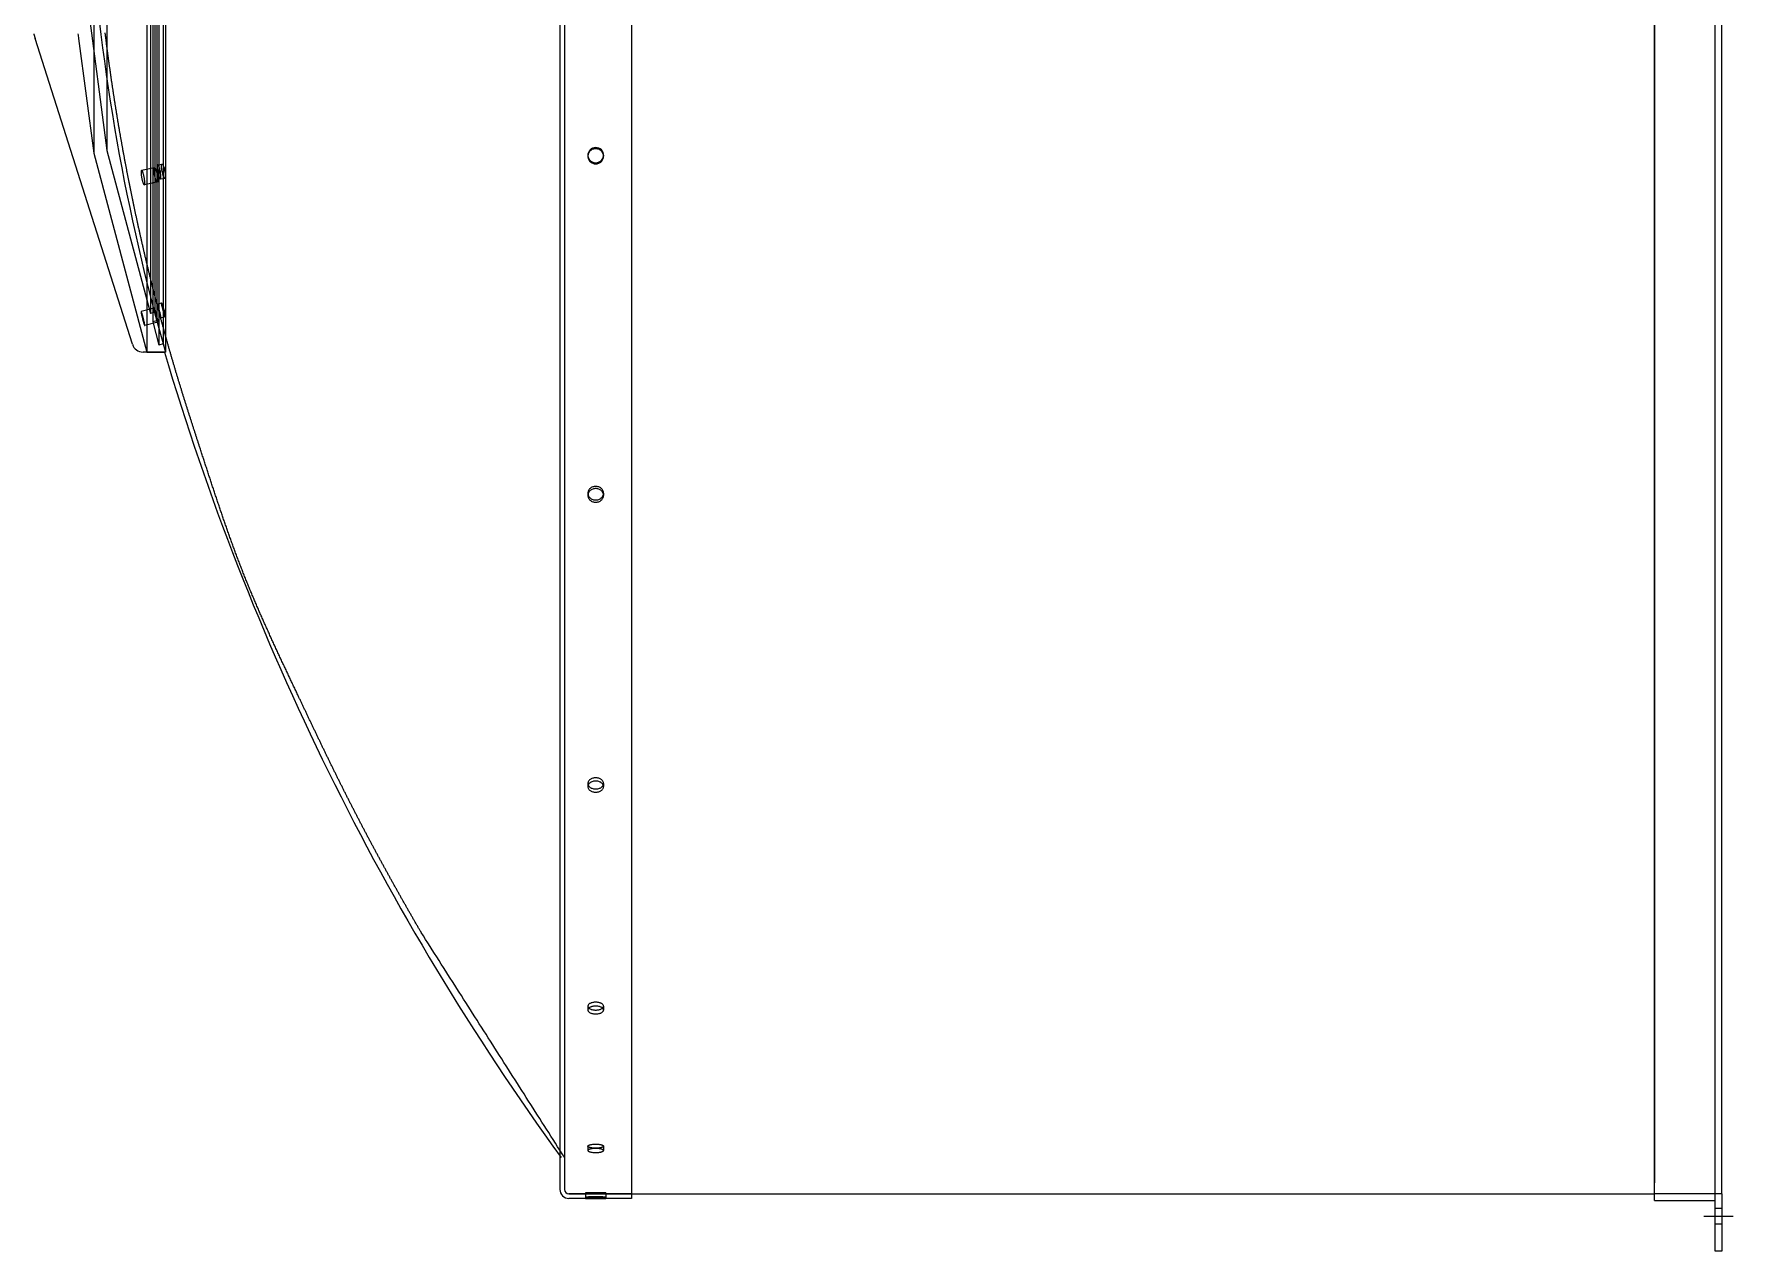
# Model space of a CAD drawing. Header units: millimetres. Extents: x -139278 to 641613, y -260926 to 217780.
# Drawn here: x 49705 to 50540, y 12923 to 13521 of the extents above; entities that cross this region are included whole.
import ezdxf

# ---------------------------------------------------------------- set-up
doc = ezdxf.new("R2010")
doc.units = ezdxf.units.MM

msp = doc.modelspace()

# ---------------------------------------------------------------- linework, layer by layer
for p, q in [((50531.15, 12922.948), (50531.15, 14363.398)), ((50501.45, 14333.698), (50501.45, 12956.498)), ((50501.45, 12947.698), (50501.45, 14333.698)), ((49998.75, 14330.398), (49998.75, 12948.798)), ((50534.45, 12950.998), (50534.45, 14330.398)), ((49766.567, 13911.118), (49766.567, 13368.078)), ((49768.647, 13910.56), (49768.647, 13368.635)), ((49763.509, 13899.706), (49763.509, 13379.489)), ((49762.427, 13895.669), (49762.427, 13383.527)), ((49764.508, 13895.111), (49764.508, 13384.084)), ((49765.59, 13899.149), (49765.59, 13380.047)), ((49740.972, 13815.598), (49740.972, 13463.598)), ((49734.485, 13636.298), (49734.485, 13462.338)), ((49760.667, 13636.298), (49760.667, 13364.618)), ((49769.729, 13636.298), (49769.729, 13364.618)), ((49963.55, 13635.781), (49963.55, 12953.198)), ((49965.75, 13635.781), (49965.75, 12953.198)), ((49731.559, 13535.098), (49740.972, 13463.598)), ((49705.159, 13520.921), (49705.159, 13520.798)), ((49705.159, 13520.798), (49705.817, 13518.723)), ((49753.492, 13368.435), (49705.817, 13518.723)), ((49727.064, 13518.723), (49734.485, 13462.338)), ((49727.064, 13518.723), (49734.485, 13462.338)), ((49734.485, 13462.338), (49760.666, 13364.618)), ((49734.485, 13462.338), (49760.666, 13364.618)), ((49740.972, 13463.598), (49762.427, 13383.527)), ((49765.942, 13456.612), (49768.069, 13457.011)), ((49977.3, 13461.375), (49977.3, 13460.806)), ((49985, 13461.375), (49985, 13460.806)), ((49764.399, 13455.089), (49758.024, 13453.881)), ((49767.279, 13449.7), (49769.406, 13450.099)), ((49765.73, 13448.064), (49759.355, 13446.856)), ((49764.167, 13386.216), (49757.791, 13384.566)), ((49764.508, 13384.084), (49762.427, 13383.527)), ((49764.508, 13384.084), (49765.59, 13380.047)), ((49765.711, 13388.317), (49767.837, 13388.862)), ((49767.511, 13381.511), (49769.637, 13382.056)), ((49765.958, 13379.294), (49759.583, 13377.644)), ((49765.59, 13380.047), (49763.509, 13379.489)), ((49763.509, 13379.489), (49766.567, 13368.078)), ((49768.647, 13368.635), (49766.567, 13368.078)), ((49768.647, 13368.635), (49769.729, 13364.598)), ((49769.729, 13364.598), (49758.734, 13364.598)), ((49760.667, 13364.618), (49769.729, 13364.618)), ((49769.729, 13364.618), (49769.729, 13364.598)), ((49977.3, 13295.298), (49977.3, 13294.198)), ((49985, 13295.298), (49985, 13294.198)), ((49977.3, 13152.684), (49977.3, 13151.128)), ((49985, 13152.684), (49985, 13151.128)), ((49977.3, 13043.253), (49977.3, 13041.347)), ((49985, 13043.253), (49985, 13041.347)), ((49977.3, 12974.461), (49977.3, 12972.336)), ((49985, 12974.461), (49985, 12972.336)), ((49976.2, 12950.998), (49967.95, 12950.998)), ((49967.95, 12950.998), (50501.45, 12950.998)), ((49976.2, 12948.798), (49967.95, 12948.798)), ((49976.2, 12951.552), (49976.2, 12949.354)), ((49976.2, 12949.354), (49976.2, 12948.798)), ((49986.1, 12951.552), (49986.1, 12949.354)), ((49998.75, 12950.998), (49986.1, 12950.998)), ((49986.1, 12949.354), (49986.1, 12948.798)), ((49998.75, 12948.798), (49986.1, 12948.798)), ((50534.45, 12950.998), (50501.45, 12950.998)), ((50501.45, 12947.698), (50531.15, 12947.698)), ((50534.45, 12950.998), (50534.45, 12922.948)), ((50525.65, 12939.998), (50539.95, 12939.998)), ((50534.45, 12943.848), (50531.15, 12943.848)), ((50534.45, 12936.148), (50531.15, 12936.148)), ((50534.45, 12922.948), (50531.15, 12922.948))]:
    msp.add_line(p, q)
for centre, radius, start, end in [((50752.967, 13645.906), 1022.625, 184.054805, 195.955405), ((49845.154, 13534.922), 119.195, 186.745921, 187.810846), ((49981.076, 13461.315), 3.776, 88.871151, 183.421416), ((49981.15, 13461.518), 3.873, 186.353852, 353.646148), ((49981.225, 13461.315), 3.776, 356.578584, 91.128849), ((49758.734, 13370.098), 5.5, 197.6, 270), ((51018.123, 13733.704), 1302.235, 196.46279, 215.97015), ((49967.95, 12953.198), 4.4, 180, 270), ((49967.95, 12953.198), 2.2, 180, 270)]:
    msp.add_arc(centre, radius, start, end)
for points in [[(49740.974, 13514.928), (49740.154, 13521.429)], [(49741.835, 13508.434), (49740.974, 13514.928)], [(49742.737, 13501.945), (49741.835, 13508.434)], [(49743.68, 13495.462), (49742.737, 13501.945)], [(49744.666, 13488.985), (49743.68, 13495.462)], [(49745.695, 13482.516), (49744.666, 13488.985)], [(49746.767, 13476.053), (49745.695, 13482.516)], [(49747.882, 13469.598), (49746.767, 13476.053)], [(49749.039, 13463.151), (49747.882, 13469.598)], [(49750.24, 13456.711), (49749.039, 13463.151)], [(49751.481, 13450.278), (49750.24, 13456.711)], [(49752.764, 13443.854), (49751.481, 13450.278)], [(49754.087, 13437.437), (49752.764, 13443.854)], [(49755.449, 13431.029), (49754.087, 13437.437)], [(49756.85, 13424.628), (49755.449, 13431.029)], [(49758.289, 13418.236), (49756.85, 13424.628)], [(49759.766, 13411.852), (49758.289, 13418.236)], [(49761.282, 13405.477), (49759.766, 13411.852)], [(49762.837, 13399.112), (49761.282, 13405.477)], [(49764.434, 13392.758), (49762.837, 13399.112)], [(49766.073, 13386.414), (49764.434, 13392.758)], [(49767.756, 13380.083), (49766.073, 13386.414)], [(49769.482, 13373.764), (49767.756, 13380.083)], [(49771.255, 13367.459), (49769.482, 13373.764)], [(49773.073, 13361.167), (49771.255, 13367.459)], [(49774.936, 13354.888), (49773.073, 13361.167)], [(49776.839, 13348.622), (49774.936, 13354.888)], [(49778.775, 13342.365), (49776.839, 13348.622)], [(49780.741, 13336.117), (49778.775, 13342.365)], [(49782.73, 13329.875), (49780.741, 13336.117)], [(49784.738, 13323.639), (49782.73, 13329.875)], [(49786.761, 13317.406), (49784.738, 13323.639)], [(49789.663, 13308.504), (49786.761, 13317.406)], [(49792.578, 13299.605), (49789.663, 13308.504)], [(49795.528, 13290.717), (49792.578, 13299.605)], [(49798.539, 13281.853), (49795.528, 13290.717)], [(49801.638, 13273.022), (49798.539, 13281.853)], [(49804.853, 13264.236), (49801.638, 13273.022)], [(49808.209, 13255.507), (49804.853, 13264.236)], [(49811.727, 13246.841), (49808.209, 13255.507)], [(49815.393, 13238.235), (49811.727, 13246.841)], [(49819.179, 13229.677), (49815.393, 13238.235)], [(49823.059, 13221.158), (49819.179, 13229.677)], [(49827.006, 13212.667), (49823.059, 13221.158)], [(49830.993, 13204.193), (49827.006, 13212.667)], [(49834.993, 13195.727), (49830.993, 13204.193)], [(49837.796, 13189.803), (49834.993, 13195.727)], [(49840.604, 13183.883), (49837.796, 13189.803)], [(49843.423, 13177.969), (49840.604, 13183.883)], [(49846.254, 13172.062), (49843.423, 13177.969)], [(49849.104, 13166.164), (49846.254, 13172.062)], [(49851.975, 13160.278), (49849.104, 13166.164)], [(49854.872, 13154.404), (49851.975, 13160.278)], [(49857.798, 13148.545), (49854.872, 13154.404)], [(49860.757, 13142.703), (49857.798, 13148.545)], [(49863.752, 13136.878), (49860.757, 13142.703)], [(49866.782, 13131.07), (49863.752, 13136.878)], [(49869.844, 13125.279), (49866.782, 13131.07)], [(49872.938, 13119.505), (49869.844, 13125.279)], [(49876.062, 13113.746), (49872.938, 13119.505)], [(49879.215, 13108.003), (49876.062, 13113.746)], [(49882.395, 13102.274), (49879.215, 13108.003)], [(49885.602, 13096.561), (49882.395, 13102.274)], [(49888.834, 13090.861), (49885.602, 13096.561)], [(49892.089, 13085.175), (49888.834, 13090.861)], [(49895.368, 13079.503), (49892.089, 13085.175)], [(49965.75, 12969.038), (49895.368, 13079.503)]]:
    msp.add_open_spline(points, degree=1)
for points, knots in [([(49767.907, 13454.578), (49767.958, 13454.179), (49768.026, 13453.761), (49768.198, 13452.892), (49768.304, 13452.448), (49768.534, 13451.629), (49768.656, 13451.263), (49768.894, 13450.677), (49769.007, 13450.456), (49769.213, 13450.169), (49769.304, 13450.097), (49769.471, 13450.097), (49769.542, 13450.189), (49769.619, 13450.468), (49769.64, 13450.598), (49769.662, 13450.866), (49769.666, 13450.992), (49769.667, 13451.145), (49769.667, 13451.161), (49769.667, 13451.21), (49769.667, 13451.243), (49769.663, 13451.429), (49769.656, 13451.593), (49769.629, 13451.981), (49769.607, 13452.21), (49769.526, 13452.877), (49769.453, 13453.33), (49769.272, 13454.235), (49769.166, 13454.678), (49768.936, 13455.496), (49768.813, 13455.862), (49768.574, 13456.446), (49768.461, 13456.665), (49768.256, 13456.948), (49768.165, 13457.016), (49767.998, 13457.01), (49767.928, 13456.914), (49767.853, 13456.629), (49767.834, 13456.5), (49767.813, 13456.234), (49767.808, 13456.108), (49767.808, 13455.962), (49767.808, 13455.954), (49767.808, 13455.931), (49767.808, 13455.914), (49767.808, 13455.865), (49767.809, 13455.831), (49767.813, 13455.639), (49767.822, 13455.47), (49767.852, 13455.066), (49767.876, 13454.827), (49767.907, 13454.578)], [0, 0, 0, 0, 1.158218, 1.158218, 2.4193284, 2.4193284, 3.686201, 3.686201, 4.8782773, 4.8782773, 6.0049417, 6.0049417, 7.2794613, 7.2794613, 8.0117335, 8.0117335, 8.5484637, 8.5484637, 8.6095988, 8.6095988, 8.7346907, 8.7346907, 9.2968634, 9.2968634, 9.9936232, 9.9936232, 11.2513062, 11.2513062, 12.5115318, 12.5115318, 13.7827315, 13.7827315, 14.978122, 14.978122, 16.1069591, 16.1069591, 17.3881952, 17.3881952, 18.1066556, 18.1066556, 18.6406896, 18.6406896, 18.6711209, 18.6711209, 18.7324551, 18.7324551, 18.8584768, 18.8584768, 19.431821, 19.431821, 20.1552096, 20.1552096, 20.1552096, 20.1552096]), ([(49981.15, 13464.527), (49981.392, 13464.527), (49981.642, 13464.505), (49982.139, 13464.411), (49982.386, 13464.339), (49982.861, 13464.149), (49983.088, 13464.03), (49983.509, 13463.757), (49983.702, 13463.602), (49984.043, 13463.271), (49984.204, 13463.085), (49984.487, 13462.678), (49984.609, 13462.458), (49984.805, 13462), (49984.88, 13461.761), (49984.977, 13461.28), (49985, 13461.039), (49985, 13460.572), (49984.977, 13460.331), (49984.88, 13459.851), (49984.805, 13459.612), (49984.609, 13459.154), (49984.487, 13458.934), (49984.204, 13458.529), (49984.043, 13458.342), (49983.702, 13458.012), (49983.509, 13457.858), (49983.088, 13457.585), (49982.861, 13457.467), (49982.386, 13457.277), (49982.139, 13457.206), (49981.642, 13457.112), (49981.392, 13457.09), (49980.908, 13457.09), (49980.659, 13457.112), (49980.161, 13457.206), (49979.914, 13457.277), (49979.44, 13457.467), (49979.212, 13457.585), (49978.792, 13457.858), (49978.599, 13458.012), (49978.257, 13458.342), (49978.097, 13458.529), (49977.814, 13458.934), (49977.691, 13459.154), (49977.495, 13459.612), (49977.421, 13459.851), (49977.323, 13460.331), (49977.3, 13460.572), (49977.3, 13461.039), (49977.323, 13461.28), (49977.421, 13461.761), (49977.495, 13462), (49977.691, 13462.458), (49977.814, 13462.678), (49978.097, 13463.085), (49978.257, 13463.271), (49978.599, 13463.602), (49978.792, 13463.757), (49979.212, 13464.03), (49979.44, 13464.149), (49979.914, 13464.339), (49980.161, 13464.411), (49980.659, 13464.505), (49980.908, 13464.527), (49981.15, 13464.527)], [0, 0, 0, 0, 0.6592032, 0.6592032, 1.3184064, 1.3184064, 1.9776096, 1.9776096, 2.6368127, 2.6368127, 3.2960159, 3.2960159, 3.9552191, 3.9552191, 4.6144223, 4.6144223, 5.2736255, 5.2736255, 5.9328287, 5.9328287, 6.5920318, 6.5920318, 7.251235, 7.251235, 7.9104382, 7.9104382, 8.5696414, 8.5696414, 9.2288446, 9.2288446, 9.8880478, 9.8880478, 10.5472509, 10.5472509, 11.2064541, 11.2064541, 11.8656573, 11.8656573, 12.5248605, 12.5248605, 13.1840637, 13.1840637, 13.8432669, 13.8432669, 14.50247, 14.50247, 15.1616732, 15.1616732, 15.8208764, 15.8208764, 16.4800796, 16.4800796, 17.1392828, 17.1392828, 17.798486, 17.798486, 18.4576891, 18.4576891, 19.1168923, 19.1168923, 19.7760955, 19.7760955, 20.4352987, 20.4352987, 21.0945019, 21.0945019, 21.0945019, 21.0945019]), ([(49758.681, 13447.873), (49758.623, 13448.027), (49758.564, 13448.201), (49758.445, 13448.58), (49758.386, 13448.785), (49758.273, 13449.213), (49758.219, 13449.436), (49758.118, 13449.885), (49758.072, 13450.111), (49757.991, 13450.549), (49757.952, 13450.775), (49757.885, 13451.226), (49757.855, 13451.451), (49757.808, 13451.883), (49757.79, 13452.09), (49757.767, 13452.475), (49757.762, 13452.652), (49757.762, 13452.967), (49757.767, 13453.115), (49757.79, 13453.378), (49757.808, 13453.493), (49757.855, 13453.68), (49757.885, 13453.752), (49757.952, 13453.85), (49757.991, 13453.877), (49758.072, 13453.887), (49758.118, 13453.872), (49758.219, 13453.795), (49758.273, 13453.734), (49758.386, 13453.568), (49758.445, 13453.463), (49758.564, 13453.218), (49758.623, 13453.078), (49758.739, 13452.775), (49758.8, 13452.602), (49758.921, 13452.223), (49758.98, 13452.017), (49759.095, 13451.585), (49759.15, 13451.359), (49759.252, 13450.904), (49759.299, 13450.674), (49759.381, 13450.229), (49759.42, 13449.999), (49759.488, 13449.539), (49759.518, 13449.31), (49759.565, 13448.87), (49759.583, 13448.658), (49759.607, 13448.266), (49759.612, 13448.086), (49759.612, 13447.766), (49759.607, 13447.615), (49759.583, 13447.349), (49759.565, 13447.233), (49759.518, 13447.047), (49759.488, 13446.975), (49759.42, 13446.88), (49759.381, 13446.856), (49759.299, 13446.851), (49759.252, 13446.87), (49759.15, 13446.956), (49759.095, 13447.023), (49758.98, 13447.2), (49758.921, 13447.311), (49758.8, 13447.569), (49758.739, 13447.716), (49758.681, 13447.873)], [0, 0, 0, 0, 0.6068562, 0.6068562, 1.2137124, 1.2137124, 1.8205685, 1.8205685, 2.4274247, 2.4274247, 3.0342809, 3.0342809, 3.6411371, 3.6411371, 4.2479932, 4.2479932, 4.8548494, 4.8548494, 5.4617056, 5.4617056, 6.0685617, 6.0685617, 6.6754179, 6.6754179, 7.2822741, 7.2822741, 7.8891302, 7.8891302, 8.4959864, 8.4959864, 9.1028426, 9.1028426, 9.7096988, 9.7096988, 10.3270814, 10.3270814, 10.9444641, 10.9444641, 11.5618468, 11.5618468, 12.1792294, 12.1792294, 12.7966121, 12.7966121, 13.4139947, 13.4139947, 14.0313774, 14.0313774, 14.6487601, 14.6487601, 15.2661427, 15.2661427, 15.8835254, 15.8835254, 16.500908, 16.500908, 17.1182907, 17.1182907, 17.7356733, 17.7356733, 18.353056, 18.353056, 18.9704387, 18.9704387, 19.5878213, 19.5878213, 19.5878213, 19.5878213]), ([(49765.056, 13449.081), (49765.115, 13448.924), (49765.175, 13448.777), (49765.296, 13448.519), (49765.355, 13448.408), (49765.47, 13448.231), (49765.525, 13448.164), (49765.627, 13448.078), (49765.674, 13448.059), (49765.756, 13448.064), (49765.795, 13448.088), (49765.863, 13448.183), (49765.893, 13448.254), (49765.94, 13448.441), (49765.958, 13448.557), (49765.982, 13448.823), (49765.987, 13448.974), (49765.987, 13449.294), (49765.982, 13449.474), (49765.958, 13449.866), (49765.94, 13450.078), (49765.893, 13450.518), (49765.863, 13450.747), (49765.795, 13451.207), (49765.756, 13451.437), (49765.674, 13451.882), (49765.627, 13452.112), (49765.525, 13452.567), (49765.47, 13452.793), (49765.355, 13453.225), (49765.296, 13453.431), (49765.175, 13453.81), (49765.115, 13453.984), (49764.998, 13454.286), (49764.939, 13454.426), (49764.82, 13454.671), (49764.761, 13454.776), (49764.648, 13454.942), (49764.594, 13455.003), (49764.493, 13455.08), (49764.447, 13455.095), (49764.366, 13455.084), (49764.327, 13455.058), (49764.26, 13454.96), (49764.23, 13454.888), (49764.183, 13454.701), (49764.166, 13454.586), (49764.142, 13454.323), (49764.137, 13454.175), (49764.137, 13453.86), (49764.142, 13453.683), (49764.166, 13453.298), (49764.183, 13453.091), (49764.23, 13452.659), (49764.26, 13452.434), (49764.327, 13451.983), (49764.366, 13451.757), (49764.447, 13451.319), (49764.493, 13451.093), (49764.594, 13450.644), (49764.648, 13450.421), (49764.761, 13449.993), (49764.82, 13449.788), (49764.939, 13449.409), (49764.998, 13449.235), (49765.056, 13449.081)], [0, 0, 0, 0, 0.6174165, 0.6174165, 1.234833, 1.234833, 1.8522496, 1.8522496, 2.4696661, 2.4696661, 3.0870826, 3.0870826, 3.7044991, 3.7044991, 4.3219156, 4.3219156, 4.9393321, 4.9393321, 5.5567487, 5.5567487, 6.1741652, 6.1741652, 6.7915817, 6.7915817, 7.4089982, 7.4089982, 8.0264147, 8.0264147, 8.6438312, 8.6438312, 9.2612478, 9.2612478, 9.8786643, 9.8786643, 10.4854867, 10.4854867, 11.0923091, 11.0923091, 11.6991315, 11.6991315, 12.3059539, 12.3059539, 12.9127763, 12.9127763, 13.5195987, 13.5195987, 14.1264211, 14.1264211, 14.7332435, 14.7332435, 15.3400659, 15.3400659, 15.9468883, 15.9468883, 16.5537107, 16.5537107, 17.1605331, 17.1605331, 17.7673555, 17.7673555, 18.374178, 18.374178, 18.9810004, 18.9810004, 19.5878228, 19.5878228, 19.5878228, 19.5878228]), ([(49765.783, 13454.165), (49765.772, 13454.252), (49765.761, 13454.338), (49765.726, 13454.662), (49765.707, 13454.89), (49765.686, 13455.261), (49765.682, 13455.41), (49765.682, 13455.556), (49765.682, 13455.564), (49765.682, 13455.604), (49765.682, 13455.636), (49765.685, 13455.789), (49765.69, 13455.9), (49765.714, 13456.156), (49765.737, 13456.283), (49765.819, 13456.545), (49765.892, 13456.624), (49766.071, 13456.602), (49766.177, 13456.502), (49766.406, 13456.134), (49766.529, 13455.868), (49766.767, 13455.226), (49766.88, 13454.862), (49767.086, 13454.089), (49767.177, 13453.689), (49767.345, 13452.824), (49767.416, 13452.367), (49767.493, 13451.69), (49767.513, 13451.454), (49767.535, 13451.074), (49767.54, 13450.923), (49767.541, 13450.766), (49767.541, 13450.75), (49767.54, 13450.719), (49767.54, 13450.703), (49767.54, 13450.656), (49767.539, 13450.624), (49767.537, 13450.523), (49767.533, 13450.457), (49767.518, 13450.243), (49767.5, 13450.114), (49767.433, 13449.829), (49767.37, 13449.725), (49767.207, 13449.679), (49767.107, 13449.745), (49766.884, 13450.048), (49766.763, 13450.284), (49766.523, 13450.884), (49766.406, 13451.235), (49766.192, 13451.995), (49766.096, 13452.393), (49765.917, 13453.261), (49765.839, 13453.724), (49765.783, 13454.165)], [0, 0, 0, 0, 0.2529956, 0.2529956, 0.9663527, 0.9663527, 1.4989147, 1.4989147, 1.5293335, 1.5293335, 1.6541167, 1.6541167, 2.1459253, 2.1459253, 2.9003651, 2.9003651, 4.1619618, 4.1619618, 5.4230124, 5.4230124, 6.6900829, 6.6900829, 7.8823067, 7.8823067, 9.009085, 9.009085, 10.2836925, 10.2836925, 11.0168108, 11.0168108, 11.5535534, 11.5535534, 11.6146509, 11.6146509, 11.6760431, 11.6760431, 11.8028207, 11.8028207, 12.0929517, 12.0929517, 12.7899269, 12.7899269, 13.9980449, 13.9980449, 15.2532223, 15.2532223, 16.5237029, 16.5237029, 17.7342775, 17.7342775, 18.8768427, 18.8768427, 20.1555065, 20.1555065, 20.1555065, 20.1555065]), ([(49758.681, 13380.224), (49758.623, 13380.432), (49758.564, 13380.653), (49758.445, 13381.104), (49758.386, 13381.334), (49758.273, 13381.788), (49758.219, 13382.012), (49758.118, 13382.439), (49758.072, 13382.642), (49757.991, 13383.016), (49757.952, 13383.199), (49757.885, 13383.54), (49757.855, 13383.699), (49757.808, 13383.98), (49757.79, 13384.102), (49757.767, 13384.303), (49757.762, 13384.383), (49757.762, 13384.498), (49757.767, 13384.538), (49757.79, 13384.573), (49757.808, 13384.569), (49757.855, 13384.515), (49757.885, 13384.465), (49757.952, 13384.324), (49757.991, 13384.234), (49758.072, 13384.024), (49758.118, 13383.898), (49758.219, 13383.607), (49758.273, 13383.442), (49758.386, 13383.085), (49758.445, 13382.891), (49758.564, 13382.489), (49758.623, 13382.281), (49758.739, 13381.864), (49758.8, 13381.64), (49758.921, 13381.183), (49758.98, 13380.949), (49759.095, 13380.486), (49759.15, 13380.258), (49759.252, 13379.82), (49759.299, 13379.612), (49759.381, 13379.229), (49759.42, 13379.041), (49759.488, 13378.691), (49759.518, 13378.528), (49759.565, 13378.24), (49759.583, 13378.115), (49759.607, 13377.909), (49759.612, 13377.828), (49759.612, 13377.711), (49759.607, 13377.67), (49759.583, 13377.636), (49759.565, 13377.641), (49759.518, 13377.7), (49759.488, 13377.752), (49759.42, 13377.9), (49759.381, 13377.994), (49759.299, 13378.213), (49759.252, 13378.344), (49759.15, 13378.646), (49759.095, 13378.816), (49758.98, 13379.186), (49758.921, 13379.385), (49758.8, 13379.798), (49758.739, 13380.012), (49758.681, 13380.224)], [0, 0, 0, 0, 0.6068562, 0.6068562, 1.2137124, 1.2137124, 1.8205685, 1.8205685, 2.4274247, 2.4274247, 3.0342809, 3.0342809, 3.6411371, 3.6411371, 4.2479932, 4.2479932, 4.8548494, 4.8548494, 5.4617056, 5.4617056, 6.0685617, 6.0685617, 6.6754179, 6.6754179, 7.2822741, 7.2822741, 7.8891302, 7.8891302, 8.4959864, 8.4959864, 9.1028426, 9.1028426, 9.7096988, 9.7096988, 10.3270814, 10.3270814, 10.9444641, 10.9444641, 11.5618468, 11.5618468, 12.1792294, 12.1792294, 12.7966121, 12.7966121, 13.4139947, 13.4139947, 14.0313774, 14.0313774, 14.6487601, 14.6487601, 15.2661427, 15.2661427, 15.8835254, 15.8835254, 16.500908, 16.500908, 17.1182907, 17.1182907, 17.7356733, 17.7356733, 18.353056, 18.353056, 18.9704387, 18.9704387, 19.5878213, 19.5878213, 19.5878213, 19.5878213]), ([(49765.056, 13381.874), (49765.115, 13381.662), (49765.175, 13381.449), (49765.296, 13381.035), (49765.355, 13380.836), (49765.47, 13380.467), (49765.525, 13380.296), (49765.627, 13379.994), (49765.674, 13379.863), (49765.756, 13379.644), (49765.795, 13379.55), (49765.863, 13379.402), (49765.893, 13379.35), (49765.94, 13379.291), (49765.958, 13379.286), (49765.982, 13379.32), (49765.987, 13379.36), (49765.987, 13379.478), (49765.982, 13379.559), (49765.958, 13379.765), (49765.94, 13379.89), (49765.893, 13380.178), (49765.863, 13380.341), (49765.795, 13380.691), (49765.756, 13380.879), (49765.674, 13381.262), (49765.627, 13381.471), (49765.525, 13381.908), (49765.47, 13382.137), (49765.355, 13382.599), (49765.296, 13382.833), (49765.175, 13383.291), (49765.115, 13383.514), (49764.998, 13383.932), (49764.939, 13384.14), (49764.82, 13384.541), (49764.761, 13384.735), (49764.648, 13385.093), (49764.594, 13385.257), (49764.493, 13385.548), (49764.447, 13385.674), (49764.366, 13385.884), (49764.327, 13385.974), (49764.26, 13386.115), (49764.23, 13386.165), (49764.183, 13386.219), (49764.166, 13386.223), (49764.142, 13386.188), (49764.137, 13386.148), (49764.137, 13386.033), (49764.142, 13385.953), (49764.166, 13385.752), (49764.183, 13385.63), (49764.23, 13385.349), (49764.26, 13385.19), (49764.327, 13384.849), (49764.366, 13384.666), (49764.447, 13384.292), (49764.493, 13384.089), (49764.594, 13383.662), (49764.648, 13383.438), (49764.761, 13382.984), (49764.82, 13382.754), (49764.939, 13382.303), (49764.998, 13382.083), (49765.056, 13381.874)], [0, 0, 0, 0, 0.6174165, 0.6174165, 1.234833, 1.234833, 1.8522496, 1.8522496, 2.4696661, 2.4696661, 3.0870826, 3.0870826, 3.7044991, 3.7044991, 4.3219156, 4.3219156, 4.9393321, 4.9393321, 5.5567487, 5.5567487, 6.1741652, 6.1741652, 6.7915817, 6.7915817, 7.4089982, 7.4089982, 8.0264147, 8.0264147, 8.6438312, 8.6438312, 9.2612478, 9.2612478, 9.8786643, 9.8786643, 10.4854867, 10.4854867, 11.0923091, 11.0923091, 11.6991315, 11.6991315, 12.3059539, 12.3059539, 12.9127763, 12.9127763, 13.5195987, 13.5195987, 14.1264211, 14.1264211, 14.7332435, 14.7332435, 15.3400659, 15.3400659, 15.9468883, 15.9468883, 16.5537107, 16.5537107, 17.1605331, 17.1605331, 17.7673555, 17.7673555, 18.374178, 18.374178, 18.9810004, 18.9810004, 19.5878228, 19.5878228, 19.5878228, 19.5878228]), ([(49765.783, 13387.422), (49765.772, 13387.482), (49765.761, 13387.54), (49765.726, 13387.751), (49765.707, 13387.884), (49765.686, 13388.073), (49765.682, 13388.139), (49765.682, 13388.193), (49765.682, 13388.196), (49765.682, 13388.21), (49765.682, 13388.221), (49765.685, 13388.27), (49765.69, 13388.296), (49765.714, 13388.328), (49765.737, 13388.316), (49765.819, 13388.199), (49765.892, 13388.04), (49766.071, 13387.568), (49766.177, 13387.259), (49766.406, 13386.531), (49766.529, 13386.117), (49766.767, 13385.268), (49766.88, 13384.842), (49767.086, 13384.028), (49767.177, 13383.646), (49767.345, 13382.897), (49767.416, 13382.547), (49767.493, 13382.1), (49767.513, 13381.961), (49767.535, 13381.765), (49767.54, 13381.697), (49767.541, 13381.638), (49767.541, 13381.632), (49767.54, 13381.621), (49767.54, 13381.616), (49767.54, 13381.6), (49767.539, 13381.59), (49767.537, 13381.56), (49767.533, 13381.543), (49767.518, 13381.504), (49767.5, 13381.503), (49767.433, 13381.573), (49767.37, 13381.698), (49767.207, 13382.102), (49767.107, 13382.383), (49766.884, 13383.069), (49766.763, 13383.468), (49766.523, 13384.307), (49766.406, 13384.737), (49766.192, 13385.569), (49766.096, 13385.965), (49765.917, 13386.745), (49765.839, 13387.115), (49765.783, 13387.422)], [0, 0, 0, 0, 0.2529956, 0.2529956, 0.9663527, 0.9663527, 1.4989147, 1.4989147, 1.5293335, 1.5293335, 1.6541167, 1.6541167, 2.1459253, 2.1459253, 2.9003651, 2.9003651, 4.1619618, 4.1619618, 5.4230124, 5.4230124, 6.6900829, 6.6900829, 7.8823067, 7.8823067, 9.009085, 9.009085, 10.2836925, 10.2836925, 11.0168108, 11.0168108, 11.5535534, 11.5535534, 11.6146509, 11.6146509, 11.676043, 11.676043, 11.8028207, 11.8028207, 12.0929517, 12.0929517, 12.7899269, 12.7899269, 13.9980449, 13.9980449, 15.2532223, 15.2532223, 16.5237029, 16.5237029, 17.7342775, 17.7342775, 18.8768427, 18.8768427, 20.1555065, 20.1555065, 20.1555065, 20.1555065]), ([(49767.907, 13387.977), (49767.958, 13387.7), (49768.026, 13387.371), (49768.198, 13386.607), (49768.304, 13386.173), (49768.534, 13385.279), (49768.656, 13384.829), (49768.894, 13384), (49769.007, 13383.626), (49769.213, 13382.991), (49769.304, 13382.729), (49769.471, 13382.297), (49769.542, 13382.148), (49769.619, 13382.052), (49769.64, 13382.046), (49769.662, 13382.088), (49769.666, 13382.122), (49769.667, 13382.176), (49769.667, 13382.182), (49769.667, 13382.2), (49769.667, 13382.213), (49769.663, 13382.29), (49769.656, 13382.369), (49769.629, 13382.581), (49769.607, 13382.721), (49769.526, 13383.174), (49769.453, 13383.529), (49769.272, 13384.326), (49769.166, 13384.761), (49768.936, 13385.656), (49768.813, 13386.107), (49768.574, 13386.937), (49768.461, 13387.311), (49768.256, 13387.944), (49768.165, 13388.204), (49767.998, 13388.632), (49767.928, 13388.779), (49767.853, 13388.868), (49767.834, 13388.871), (49767.813, 13388.828), (49767.808, 13388.793), (49767.808, 13388.741), (49767.808, 13388.738), (49767.808, 13388.729), (49767.808, 13388.723), (49767.808, 13388.704), (49767.809, 13388.69), (49767.813, 13388.609), (49767.822, 13388.525), (49767.852, 13388.3), (49767.876, 13388.149), (49767.907, 13387.977)], [0, 0, 0, 0, 1.158218, 1.158218, 2.4193284, 2.4193284, 3.686201, 3.686201, 4.8782773, 4.8782773, 6.0049417, 6.0049417, 7.2794613, 7.2794613, 8.0117335, 8.0117335, 8.5484637, 8.5484637, 8.6095988, 8.6095988, 8.7346907, 8.7346907, 9.2968634, 9.2968634, 9.9936232, 9.9936232, 11.2513062, 11.2513062, 12.5115318, 12.5115318, 13.7827315, 13.7827315, 14.978122, 14.978122, 16.1069591, 16.1069591, 17.3881952, 17.3881952, 18.1066556, 18.1066556, 18.6406896, 18.6406896, 18.6711209, 18.6711209, 18.7324551, 18.7324551, 18.8584768, 18.8584768, 19.431821, 19.431821, 20.1552095, 20.1552095, 20.1552095, 20.1552095]), ([(49981.15, 13298.637), (49980.908, 13298.637), (49980.659, 13298.617), (49980.161, 13298.533), (49979.914, 13298.468), (49979.44, 13298.297), (49979.212, 13298.191), (49978.792, 13297.946), (49978.599, 13297.806), (49978.257, 13297.51), (49978.097, 13297.342), (49977.814, 13296.977), (49977.691, 13296.78), (49977.495, 13296.369), (49977.421, 13296.154), (49977.323, 13295.724), (49977.3, 13295.507), (49977.3, 13295.118), (49977.317, 13294.933), (49977.353, 13294.748)], [0, 0, 0, 0, 0.6592032, 0.6592032, 1.3184064, 1.3184064, 1.9776096, 1.9776096, 2.6368128, 2.6368128, 3.296016, 3.296016, 3.9552192, 3.9552192, 4.6144224, 4.6144224, 5.2736255, 5.2736255, 5.8398905, 5.8398905, 5.8398905, 5.8398905]), ([(49984.947, 13294.748), (49984.983, 13294.933), (49985, 13295.118), (49985, 13295.507), (49984.977, 13295.724), (49984.88, 13296.154), (49984.805, 13296.369), (49984.609, 13296.78), (49984.487, 13296.977), (49984.204, 13297.342), (49984.043, 13297.51), (49983.702, 13297.806), (49983.509, 13297.946), (49983.088, 13298.191), (49982.861, 13298.297), (49982.386, 13298.468), (49982.139, 13298.533), (49981.642, 13298.617), (49981.392, 13298.637), (49981.15, 13298.637)], [0, 0, 0, 0, 0.566265, 0.566265, 1.2254682, 1.2254682, 1.8846714, 1.8846714, 2.5438746, 2.5438746, 3.2030778, 3.2030778, 3.862281, 3.862281, 4.5214841, 4.5214841, 5.1806873, 5.1806873, 5.8398905, 5.8398905, 5.8398905, 5.8398905]), ([(49981.15, 13297.537), (49981.392, 13297.537), (49981.642, 13297.517), (49982.139, 13297.433), (49982.386, 13297.368), (49982.861, 13297.197), (49983.088, 13297.091), (49983.509, 13296.846), (49983.702, 13296.706), (49984.043, 13296.41), (49984.204, 13296.242), (49984.487, 13295.877), (49984.609, 13295.68), (49984.805, 13295.269), (49984.88, 13295.054), (49984.977, 13294.624), (49985, 13294.407), (49985, 13293.988), (49984.977, 13293.772), (49984.88, 13293.342), (49984.805, 13293.128), (49984.609, 13292.717), (49984.487, 13292.521), (49984.204, 13292.157), (49984.043, 13291.99), (49983.702, 13291.695), (49983.509, 13291.557), (49983.088, 13291.312), (49982.861, 13291.207), (49982.386, 13291.037), (49982.139, 13290.973), (49981.642, 13290.889), (49981.392, 13290.869), (49980.908, 13290.869), (49980.659, 13290.889), (49980.161, 13290.973), (49979.914, 13291.037), (49979.44, 13291.207), (49979.212, 13291.312), (49978.792, 13291.557), (49978.599, 13291.695), (49978.257, 13291.99), (49978.097, 13292.157), (49977.814, 13292.521), (49977.691, 13292.717), (49977.495, 13293.128), (49977.421, 13293.342), (49977.323, 13293.772), (49977.3, 13293.988), (49977.3, 13294.407), (49977.323, 13294.624), (49977.421, 13295.054), (49977.495, 13295.269), (49977.691, 13295.68), (49977.814, 13295.877), (49978.097, 13296.242), (49978.257, 13296.41), (49978.599, 13296.706), (49978.792, 13296.846), (49979.212, 13297.091), (49979.44, 13297.197), (49979.914, 13297.368), (49980.161, 13297.433), (49980.659, 13297.517), (49980.908, 13297.537), (49981.15, 13297.537)], [0, 0, 0, 0, 0.6592032, 0.6592032, 1.3184064, 1.3184064, 1.9776096, 1.9776096, 2.6368127, 2.6368127, 3.2960159, 3.2960159, 3.9552191, 3.9552191, 4.6144223, 4.6144223, 5.2736255, 5.2736255, 5.9328287, 5.9328287, 6.5920318, 6.5920318, 7.251235, 7.251235, 7.9104382, 7.9104382, 8.5696414, 8.5696414, 9.2288446, 9.2288446, 9.8880478, 9.8880478, 10.5472509, 10.5472509, 11.2064541, 11.2064541, 11.8656573, 11.8656573, 12.5248605, 12.5248605, 13.1840637, 13.1840637, 13.8432669, 13.8432669, 14.50247, 14.50247, 15.1616732, 15.1616732, 15.8208764, 15.8208764, 16.4800796, 16.4800796, 17.1392828, 17.1392828, 17.798486, 17.798486, 18.4576891, 18.4576891, 19.1168923, 19.1168923, 19.7760955, 19.7760955, 20.4352987, 20.4352987, 21.0945019, 21.0945019, 21.0945019, 21.0945019]), ([(49977.353, 13294.748), (49977.359, 13294.718), (49977.365, 13294.687), (49977.421, 13294.442), (49977.495, 13294.228), (49977.691, 13293.817), (49977.814, 13293.621), (49978.097, 13293.257), (49978.257, 13293.09), (49978.599, 13292.795), (49978.792, 13292.657), (49979.212, 13292.412), (49979.44, 13292.307), (49979.914, 13292.137), (49980.161, 13292.073), (49980.659, 13291.989), (49980.908, 13291.969), (49981.392, 13291.969), (49981.642, 13291.989), (49982.139, 13292.073), (49982.386, 13292.137), (49982.861, 13292.307), (49983.088, 13292.412), (49983.509, 13292.657), (49983.702, 13292.795), (49984.043, 13293.09), (49984.204, 13293.257), (49984.487, 13293.621), (49984.609, 13293.817), (49984.805, 13294.228), (49984.88, 13294.442), (49984.935, 13294.687), (49984.942, 13294.718), (49984.947, 13294.748)], [0, 0, 0, 0, 0.0929382, 0.0929382, 0.7521414, 0.7521414, 1.4113446, 1.4113446, 2.0705478, 2.0705478, 2.729751, 2.729751, 3.3889542, 3.3889542, 4.0481574, 4.0481574, 4.7073606, 4.7073606, 5.3665637, 5.3665637, 6.0257669, 6.0257669, 6.6849701, 6.6849701, 7.3441733, 7.3441733, 8.0033765, 8.0033765, 8.6625797, 8.6625797, 9.3217829, 9.3217829, 9.4147211, 9.4147211, 9.4147211, 9.4147211]), ([(49981.15, 13155.414), (49980.908, 13155.414), (49980.659, 13155.398), (49980.161, 13155.328), (49979.914, 13155.275), (49979.44, 13155.136), (49979.212, 13155.049), (49978.792, 13154.848), (49978.599, 13154.734), (49978.257, 13154.491), (49978.097, 13154.354), (49977.814, 13154.056), (49977.691, 13153.895), (49977.495, 13153.559), (49977.421, 13153.384), (49977.323, 13153.032), (49977.3, 13152.855), (49977.3, 13152.513), (49977.323, 13152.336), (49977.396, 13152.076), (49977.425, 13151.991), (49977.461, 13151.907)], [0, 0, 0, 0, 0.6592032, 0.6592032, 1.3184064, 1.3184064, 1.9776096, 1.9776096, 2.6368128, 2.6368128, 3.296016, 3.296016, 3.9552192, 3.9552192, 4.6144224, 4.6144224, 5.2736255, 5.2736255, 5.9328287, 5.9328287, 6.2524514, 6.2524514, 6.2524514, 6.2524514]), ([(49981.15, 13153.858), (49981.392, 13153.858), (49981.642, 13153.842), (49982.139, 13153.773), (49982.386, 13153.72), (49982.861, 13153.58), (49983.088, 13153.493), (49983.509, 13153.292), (49983.702, 13153.178), (49984.043, 13152.936), (49984.204, 13152.799), (49984.487, 13152.501), (49984.609, 13152.339), (49984.805, 13152.003), (49984.88, 13151.828), (49984.977, 13151.476), (49985, 13151.299), (49985, 13150.957), (49984.977, 13150.781), (49984.88, 13150.43), (49984.805, 13150.255), (49984.609, 13149.92), (49984.487, 13149.76), (49984.204, 13149.464), (49984.043, 13149.328), (49983.702, 13149.087), (49983.509, 13148.974), (49983.088, 13148.775), (49982.861, 13148.689), (49982.386, 13148.551), (49982.139, 13148.498), (49981.642, 13148.43), (49981.392, 13148.414), (49980.908, 13148.414), (49980.659, 13148.43), (49980.161, 13148.498), (49979.914, 13148.551), (49979.44, 13148.689), (49979.212, 13148.775), (49978.792, 13148.974), (49978.599, 13149.087), (49978.257, 13149.328), (49978.097, 13149.464), (49977.814, 13149.76), (49977.691, 13149.92), (49977.495, 13150.255), (49977.421, 13150.43), (49977.323, 13150.781), (49977.3, 13150.957), (49977.3, 13151.299), (49977.323, 13151.476), (49977.421, 13151.828), (49977.495, 13152.003), (49977.691, 13152.339), (49977.814, 13152.501), (49978.097, 13152.799), (49978.257, 13152.936), (49978.599, 13153.178), (49978.792, 13153.292), (49979.212, 13153.493), (49979.44, 13153.58), (49979.914, 13153.72), (49980.161, 13153.773), (49980.659, 13153.842), (49980.908, 13153.858), (49981.15, 13153.858)], [0, 0, 0, 0, 0.6592032, 0.6592032, 1.3184064, 1.3184064, 1.9776096, 1.9776096, 2.6368127, 2.6368127, 3.2960159, 3.2960159, 3.9552191, 3.9552191, 4.6144223, 4.6144223, 5.2736255, 5.2736255, 5.9328287, 5.9328287, 6.5920318, 6.5920318, 7.251235, 7.251235, 7.9104382, 7.9104382, 8.5696414, 8.5696414, 9.2288446, 9.2288446, 9.8880478, 9.8880478, 10.5472509, 10.5472509, 11.2064541, 11.2064541, 11.8656573, 11.8656573, 12.5248605, 12.5248605, 13.1840637, 13.1840637, 13.8432669, 13.8432669, 14.50247, 14.50247, 15.1616732, 15.1616732, 15.8208764, 15.8208764, 16.4800796, 16.4800796, 17.1392828, 17.1392828, 17.798486, 17.798486, 18.4576891, 18.4576891, 19.1168923, 19.1168923, 19.7760955, 19.7760955, 20.4352987, 20.4352987, 21.0945019, 21.0945019, 21.0945019, 21.0945019]), ([(49977.461, 13151.907), (49977.498, 13151.818), (49977.543, 13151.73), (49977.691, 13151.476), (49977.814, 13151.316), (49978.097, 13151.019), (49978.257, 13150.883), (49978.599, 13150.642), (49978.792, 13150.53), (49979.212, 13150.331), (49979.44, 13150.244), (49979.914, 13150.106), (49980.161, 13150.054), (49980.659, 13149.986), (49980.908, 13149.969), (49981.392, 13149.969), (49981.642, 13149.986), (49982.139, 13150.054), (49982.386, 13150.106), (49982.861, 13150.244), (49983.088, 13150.331), (49983.509, 13150.53), (49983.702, 13150.642), (49984.043, 13150.883), (49984.204, 13151.019), (49984.487, 13151.316), (49984.609, 13151.476), (49984.758, 13151.73), (49984.802, 13151.818), (49984.84, 13151.907)], [0, 0, 0, 0, 0.3395806, 0.3395806, 0.9987838, 0.9987838, 1.657987, 1.657987, 2.3171901, 2.3171901, 2.9763933, 2.9763933, 3.6355965, 3.6355965, 4.2947997, 4.2947997, 4.9540029, 4.9540029, 5.6132061, 5.6132061, 6.2724093, 6.2724093, 6.9316125, 6.9316125, 7.5908157, 7.5908157, 8.2500189, 8.2500189, 8.5895995, 8.5895995, 8.5895995, 8.5895995]), ([(49984.84, 13151.907), (49984.875, 13151.991), (49984.905, 13152.076), (49984.977, 13152.336), (49985, 13152.513), (49985, 13152.855), (49984.977, 13153.032), (49984.88, 13153.384), (49984.805, 13153.559), (49984.609, 13153.895), (49984.487, 13154.056), (49984.204, 13154.354), (49984.043, 13154.491), (49983.702, 13154.734), (49983.509, 13154.848), (49983.088, 13155.049), (49982.861, 13155.136), (49982.386, 13155.275), (49982.139, 13155.328), (49981.642, 13155.398), (49981.392, 13155.414), (49981.15, 13155.414)], [0, 0, 0, 0, 0.3196226, 0.3196226, 0.9788258, 0.9788258, 1.638029, 1.638029, 2.2972322, 2.2972322, 2.9564354, 2.9564354, 3.6156386, 3.6156386, 4.2748418, 4.2748418, 4.934045, 4.934045, 5.5932482, 5.5932482, 6.2524514, 6.2524514, 6.2524514, 6.2524514]), ([(49981.15, 13045.187), (49980.908, 13045.187), (49980.659, 13045.175), (49980.161, 13045.126), (49979.914, 13045.089), (49979.44, 13044.99), (49979.212, 13044.928), (49978.792, 13044.785), (49978.599, 13044.705), (49978.257, 13044.532), (49978.097, 13044.435), (49977.814, 13044.224), (49977.691, 13044.11), (49977.495, 13043.872), (49977.421, 13043.748), (49977.323, 13043.499), (49977.3, 13043.374), (49977.3, 13043.132), (49977.323, 13043.007), (49977.421, 13042.759), (49977.495, 13042.635), (49977.655, 13042.443), (49977.726, 13042.371), (49977.805, 13042.302)], [0, 0, 0, 0, 0.6592032, 0.6592032, 1.3184064, 1.3184064, 1.9776096, 1.9776096, 2.6368128, 2.6368128, 3.296016, 3.296016, 3.9552192, 3.9552192, 4.6144224, 4.6144224, 5.2736255, 5.2736255, 5.9328287, 5.9328287, 6.5920319, 6.5920319, 7.0045337, 7.0045337, 7.0045337, 7.0045337]), ([(49981.15, 13043.282), (49981.392, 13043.282), (49981.642, 13043.27), (49982.139, 13043.221), (49982.386, 13043.183), (49982.861, 13043.084), (49983.088, 13043.023), (49983.509, 13042.88), (49983.702, 13042.799), (49984.043, 13042.627), (49984.204, 13042.53), (49984.487, 13042.319), (49984.609, 13042.204), (49984.805, 13041.966), (49984.88, 13041.842), (49984.977, 13041.593), (49985, 13041.468), (49985, 13041.227), (49984.977, 13041.102), (49984.88, 13040.854), (49984.805, 13040.73), (49984.609, 13040.494), (49984.487, 13040.381), (49984.204, 13040.172), (49984.043, 13040.076), (49983.702, 13039.906), (49983.509, 13039.826), (49983.088, 13039.686), (49982.861, 13039.626), (49982.386, 13039.528), (49982.139, 13039.491), (49981.642, 13039.443), (49981.392, 13039.432), (49980.908, 13039.432), (49980.659, 13039.443), (49980.161, 13039.491), (49979.914, 13039.528), (49979.44, 13039.626), (49979.212, 13039.686), (49978.792, 13039.826), (49978.599, 13039.906), (49978.257, 13040.076), (49978.097, 13040.172), (49977.814, 13040.381), (49977.691, 13040.494), (49977.495, 13040.73), (49977.421, 13040.854), (49977.323, 13041.102), (49977.3, 13041.227), (49977.3, 13041.468), (49977.323, 13041.593), (49977.421, 13041.842), (49977.495, 13041.966), (49977.691, 13042.204), (49977.814, 13042.319), (49978.097, 13042.53), (49978.257, 13042.627), (49978.599, 13042.799), (49978.792, 13042.88), (49979.212, 13043.023), (49979.44, 13043.084), (49979.914, 13043.183), (49980.161, 13043.221), (49980.659, 13043.27), (49980.908, 13043.282), (49981.15, 13043.282)], [0, 0, 0, 0, 0.6592032, 0.6592032, 1.3184064, 1.3184064, 1.9776096, 1.9776096, 2.6368127, 2.6368127, 3.2960159, 3.2960159, 3.9552191, 3.9552191, 4.6144223, 4.6144223, 5.2736255, 5.2736255, 5.9328287, 5.9328287, 6.5920318, 6.5920318, 7.251235, 7.251235, 7.9104382, 7.9104382, 8.5696414, 8.5696414, 9.2288446, 9.2288446, 9.8880478, 9.8880478, 10.5472509, 10.5472509, 11.2064541, 11.2064541, 11.8656573, 11.8656573, 12.5248605, 12.5248605, 13.1840637, 13.1840637, 13.8432669, 13.8432669, 14.50247, 14.50247, 15.1616732, 15.1616732, 15.8208764, 15.8208764, 16.4800796, 16.4800796, 17.1392828, 17.1392828, 17.798486, 17.798486, 18.4576891, 18.4576891, 19.1168923, 19.1168923, 19.7760955, 19.7760955, 20.4352987, 20.4352987, 21.0945019, 21.0945019, 21.0945019, 21.0945019]), ([(49977.805, 13042.302), (49977.852, 13042.261), (49977.902, 13042.221), (49978.097, 13042.077), (49978.257, 13041.981), (49978.599, 13041.811), (49978.792, 13041.732), (49979.212, 13041.591), (49979.44, 13041.531), (49979.914, 13041.433), (49980.161, 13041.397), (49980.659, 13041.348), (49980.908, 13041.337), (49981.392, 13041.337), (49981.642, 13041.348), (49982.139, 13041.397), (49982.386, 13041.433), (49982.861, 13041.531), (49983.088, 13041.591), (49983.509, 13041.732), (49983.702, 13041.811), (49984.043, 13041.981), (49984.204, 13042.077), (49984.398, 13042.221), (49984.448, 13042.261), (49984.496, 13042.302)], [0, 0, 0, 0, 0.2467014, 0.2467014, 0.9059046, 0.9059046, 1.5651078, 1.5651078, 2.224311, 2.224311, 2.8835142, 2.8835142, 3.5427174, 3.5427174, 4.2019206, 4.2019206, 4.8611238, 4.8611238, 5.520327, 5.520327, 6.1795302, 6.1795302, 6.8387334, 6.8387334, 7.0854348, 7.0854348, 7.0854348, 7.0854348]), ([(49984.496, 13042.302), (49984.575, 13042.371), (49984.646, 13042.443), (49984.805, 13042.635), (49984.88, 13042.759), (49984.977, 13043.007), (49985, 13043.132), (49985, 13043.374), (49984.977, 13043.499), (49984.88, 13043.748), (49984.805, 13043.872), (49984.609, 13044.11), (49984.487, 13044.224), (49984.204, 13044.435), (49984.043, 13044.532), (49983.702, 13044.705), (49983.509, 13044.785), (49983.088, 13044.928), (49982.861, 13044.99), (49982.386, 13045.089), (49982.139, 13045.126), (49981.642, 13045.175), (49981.392, 13045.187), (49981.15, 13045.187)], [0, 0, 0, 0, 0.4125017, 0.4125017, 1.0717049, 1.0717049, 1.7309081, 1.7309081, 2.3901113, 2.3901113, 3.0493145, 3.0493145, 3.7085177, 3.7085177, 4.3677209, 4.3677209, 5.0269241, 5.0269241, 5.6861273, 5.6861273, 6.3453305, 6.3453305, 7.0045337, 7.0045337, 7.0045337, 7.0045337]), ([(49981.15, 12975.468), (49980.908, 12975.468), (49980.659, 12975.462), (49980.161, 12975.436), (49979.914, 12975.417), (49979.44, 12975.365), (49979.212, 12975.333), (49978.792, 12975.258), (49978.599, 12975.216), (49978.257, 12975.126), (49978.097, 12975.075), (49977.814, 12974.965), (49977.691, 12974.906), (49977.495, 12974.782), (49977.421, 12974.718), (49977.323, 12974.589), (49977.3, 12974.524), (49977.3, 12974.399), (49977.323, 12974.334), (49977.421, 12974.206), (49977.495, 12974.142), (49977.691, 12974.021), (49977.814, 12973.962), (49978.097, 12973.855), (49978.257, 12973.805), (49978.599, 12973.718), (49978.792, 12973.677), (49979.212, 12973.605), (49979.44, 12973.574), (49979.914, 12973.525), (49980.161, 12973.506), (49980.659, 12973.481), (49980.908, 12973.475), (49981.392, 12973.475), (49981.642, 12973.481), (49982.139, 12973.506), (49982.386, 12973.525), (49982.861, 12973.574), (49983.088, 12973.605), (49983.509, 12973.677), (49983.702, 12973.718), (49984.043, 12973.805), (49984.204, 12973.855), (49984.487, 12973.962), (49984.609, 12974.021), (49984.805, 12974.142), (49984.88, 12974.206), (49984.977, 12974.334), (49985, 12974.399), (49985, 12974.524), (49984.977, 12974.589), (49984.88, 12974.718), (49984.805, 12974.782), (49984.609, 12974.906), (49984.487, 12974.965), (49984.204, 12975.075), (49984.043, 12975.126), (49983.702, 12975.216), (49983.509, 12975.258), (49983.088, 12975.333), (49982.861, 12975.365), (49982.386, 12975.417), (49982.139, 12975.436), (49981.642, 12975.462), (49981.392, 12975.468), (49981.15, 12975.468)], [0, 0, 0, 0, 0.6592032, 0.6592032, 1.3184064, 1.3184064, 1.9776096, 1.9776096, 2.6368128, 2.6368128, 3.296016, 3.296016, 3.9552192, 3.9552192, 4.6144224, 4.6144224, 5.2736255, 5.2736255, 5.9328287, 5.9328287, 6.5920319, 6.5920319, 7.2512351, 7.2512351, 7.9104383, 7.9104383, 8.5696415, 8.5696415, 9.2288447, 9.2288447, 9.8880479, 9.8880479, 10.5472511, 10.5472511, 11.2064543, 11.2064543, 11.8656575, 11.8656575, 12.5248607, 12.5248607, 13.1840639, 13.1840639, 13.8432671, 13.8432671, 14.5024703, 14.5024703, 15.1616734, 15.1616734, 15.8208766, 15.8208766, 16.4800798, 16.4800798, 17.139283, 17.139283, 17.7984862, 17.7984862, 18.4576894, 18.4576894, 19.1168926, 19.1168926, 19.7760958, 19.7760958, 20.435299, 20.435299, 21.0945022, 21.0945022, 21.0945022, 21.0945022]), ([(49981.15, 12973.343), (49981.392, 12973.343), (49981.642, 12973.337), (49982.139, 12973.311), (49982.386, 12973.292), (49982.861, 12973.24), (49983.088, 12973.207), (49983.509, 12973.133), (49983.702, 12973.091), (49984.043, 12973.001), (49984.204, 12972.95), (49984.487, 12972.84), (49984.609, 12972.781), (49984.805, 12972.657), (49984.88, 12972.593), (49984.977, 12972.464), (49985, 12972.399), (49985, 12972.274), (49984.977, 12972.209), (49984.88, 12972.081), (49984.805, 12972.017), (49984.609, 12971.895), (49984.487, 12971.837), (49984.204, 12971.73), (49984.043, 12971.68), (49983.702, 12971.593), (49983.509, 12971.552), (49983.088, 12971.48), (49982.861, 12971.449), (49982.386, 12971.399), (49982.139, 12971.381), (49981.642, 12971.356), (49981.392, 12971.35), (49980.908, 12971.35), (49980.659, 12971.356), (49980.161, 12971.381), (49979.914, 12971.399), (49979.44, 12971.449), (49979.212, 12971.48), (49978.792, 12971.552), (49978.599, 12971.593), (49978.257, 12971.68), (49978.097, 12971.73), (49977.814, 12971.837), (49977.691, 12971.895), (49977.495, 12972.017), (49977.421, 12972.081), (49977.323, 12972.209), (49977.3, 12972.274), (49977.3, 12972.399), (49977.323, 12972.464), (49977.421, 12972.593), (49977.495, 12972.657), (49977.691, 12972.781), (49977.814, 12972.84), (49978.097, 12972.95), (49978.257, 12973.001), (49978.599, 12973.091), (49978.792, 12973.133), (49979.212, 12973.207), (49979.44, 12973.24), (49979.914, 12973.292), (49980.161, 12973.311), (49980.659, 12973.337), (49980.908, 12973.343), (49981.15, 12973.343)], [0, 0, 0, 0, 0.6592032, 0.6592032, 1.3184064, 1.3184064, 1.9776096, 1.9776096, 2.6368127, 2.6368127, 3.2960159, 3.2960159, 3.9552191, 3.9552191, 4.6144223, 4.6144223, 5.2736255, 5.2736255, 5.9328287, 5.9328287, 6.5920318, 6.5920318, 7.251235, 7.251235, 7.9104382, 7.9104382, 8.5696414, 8.5696414, 9.2288446, 9.2288446, 9.8880478, 9.8880478, 10.5472509, 10.5472509, 11.2064541, 11.2064541, 11.8656573, 11.8656573, 12.5248605, 12.5248605, 13.1840637, 13.1840637, 13.8432669, 13.8432669, 14.50247, 14.50247, 15.1616732, 15.1616732, 15.8208764, 15.8208764, 16.4800796, 16.4800796, 17.1392828, 17.1392828, 17.798486, 17.798486, 18.4576891, 18.4576891, 19.1168923, 19.1168923, 19.7760955, 19.7760955, 20.4352987, 20.4352987, 21.0945019, 21.0945019, 21.0945019, 21.0945019]), ([(49981.15, 12951.769), (49980.839, 12951.769), (49980.518, 12951.768), (49979.879, 12951.762), (49979.561, 12951.757), (49978.951, 12951.745), (49978.659, 12951.738), (49978.118, 12951.721), (49977.87, 12951.712), (49977.43, 12951.692), (49977.224, 12951.681), (49976.861, 12951.657), (49976.703, 12951.644), (49976.451, 12951.618), (49976.355, 12951.605), (49976.23, 12951.578), (49976.2, 12951.565), (49976.2, 12951.54), (49976.23, 12951.527), (49976.355, 12951.503), (49976.451, 12951.49), (49976.703, 12951.468), (49976.861, 12951.457), (49977.224, 12951.437), (49977.43, 12951.429), (49977.87, 12951.413), (49978.118, 12951.406), (49978.659, 12951.394), (49978.951, 12951.388), (49979.561, 12951.38), (49979.879, 12951.377), (49980.518, 12951.373), (49980.839, 12951.372), (49981.461, 12951.372), (49981.782, 12951.373), (49982.422, 12951.377), (49982.74, 12951.38), (49983.349, 12951.388), (49983.642, 12951.394), (49984.182, 12951.406), (49984.431, 12951.413), (49984.87, 12951.429), (49985.076, 12951.437), (49985.44, 12951.457), (49985.597, 12951.468), (49985.85, 12951.49), (49985.945, 12951.503), (49986.07, 12951.527), (49986.1, 12951.54), (49986.1, 12951.565), (49986.07, 12951.578), (49985.945, 12951.605), (49985.85, 12951.618), (49985.597, 12951.644), (49985.44, 12951.657), (49985.076, 12951.681), (49984.87, 12951.692), (49984.431, 12951.712), (49984.182, 12951.721), (49983.642, 12951.738), (49983.349, 12951.745), (49982.74, 12951.757), (49982.422, 12951.762), (49981.782, 12951.768), (49981.461, 12951.769), (49981.15, 12951.769)], [0, 0, 0, 0, 0.8475482, 0.8475482, 1.6950964, 1.6950964, 2.5426446, 2.5426446, 3.3901928, 3.3901928, 4.237741, 4.237741, 5.0852892, 5.0852892, 5.9328374, 5.9328374, 6.7803856, 6.7803856, 7.6279338, 7.6279338, 8.475482, 8.475482, 9.3230302, 9.3230302, 10.1705784, 10.1705784, 11.0181266, 11.0181266, 11.8656748, 11.8656748, 12.713223, 12.713223, 13.5607712, 13.5607712, 14.4083194, 14.4083194, 15.2558676, 15.2558676, 16.1034158, 16.1034158, 16.950964, 16.950964, 17.7985122, 17.7985122, 18.6460604, 18.6460604, 19.4936086, 19.4936086, 20.3411568, 20.3411568, 21.188705, 21.188705, 22.0362532, 22.0362532, 22.8838014, 22.8838014, 23.7313496, 23.7313496, 24.5788978, 24.5788978, 25.426446, 25.426446, 26.2739942, 26.2739942, 27.1215424, 27.1215424, 27.1215424, 27.1215424]), ([(49981.15, 12951.016), (49980.839, 12951.016), (49980.518, 12951.015), (49979.879, 12951.014), (49979.561, 12951.014), (49978.951, 12951.012), (49978.659, 12951.011), (49978.118, 12951.009), (49977.87, 12951.008), (49977.43, 12951.006), (49977.224, 12951.004), (49976.861, 12951.002), (49976.703, 12951.001), (49976.451, 12951), (49976.355, 12950.999), (49976.23, 12950.998), (49976.2, 12950.998), (49976.2, 12950.998)], [0, 0, 0, 0, 0.8475482, 0.8475482, 1.6950964, 1.6950964, 2.5426446, 2.5426446, 3.3901928, 3.3901928, 4.237741, 4.237741, 5.0852892, 5.0852892, 5.9328374, 5.9328374, 6.7803856, 6.7803856, 6.7803856, 6.7803856]), ([(49981.15, 12949.571), (49981.461, 12949.571), (49981.782, 12949.569), (49982.422, 12949.563), (49982.74, 12949.559), (49983.349, 12949.547), (49983.642, 12949.54), (49984.182, 12949.523), (49984.431, 12949.514), (49984.87, 12949.494), (49985.076, 12949.483), (49985.44, 12949.459), (49985.597, 12949.446), (49985.85, 12949.42), (49985.945, 12949.406), (49986.07, 12949.38), (49986.1, 12949.367), (49986.1, 12949.342), (49986.07, 12949.329), (49985.945, 12949.304), (49985.85, 12949.292), (49985.597, 12949.269), (49985.44, 12949.259), (49985.076, 12949.239), (49984.87, 12949.23), (49984.431, 12949.215), (49984.182, 12949.208), (49983.642, 12949.195), (49983.349, 12949.19), (49982.74, 12949.182), (49982.422, 12949.178), (49981.782, 12949.174), (49981.461, 12949.173), (49980.839, 12949.173), (49980.518, 12949.174), (49979.879, 12949.178), (49979.561, 12949.182), (49978.951, 12949.19), (49978.659, 12949.195), (49978.118, 12949.208), (49977.87, 12949.215), (49977.43, 12949.23), (49977.224, 12949.239), (49976.861, 12949.259), (49976.703, 12949.269), (49976.451, 12949.292), (49976.355, 12949.304), (49976.23, 12949.329), (49976.2, 12949.342), (49976.2, 12949.367), (49976.23, 12949.38), (49976.355, 12949.406), (49976.451, 12949.42), (49976.703, 12949.446), (49976.861, 12949.459), (49977.224, 12949.483), (49977.43, 12949.494), (49977.87, 12949.514), (49978.118, 12949.523), (49978.659, 12949.54), (49978.951, 12949.547), (49979.561, 12949.559), (49979.879, 12949.563), (49980.518, 12949.569), (49980.839, 12949.571), (49981.15, 12949.571)], [0, 0, 0, 0, 0.8475482, 0.8475482, 1.6950964, 1.6950964, 2.5426445, 2.5426445, 3.3901927, 3.3901927, 4.2377409, 4.2377409, 5.0852891, 5.0852891, 5.9328373, 5.9328373, 6.7803854, 6.7803854, 7.6279336, 7.6279336, 8.4754818, 8.4754818, 9.32303, 9.32303, 10.1705782, 10.1705782, 11.0181263, 11.0181263, 11.8656745, 11.8656745, 12.7132227, 12.7132227, 13.5607709, 13.5607709, 14.408319, 14.408319, 15.2558672, 15.2558672, 16.1034154, 16.1034154, 16.9509636, 16.9509636, 17.7985118, 17.7985118, 18.6460599, 18.6460599, 19.4936081, 19.4936081, 20.3411563, 20.3411563, 21.1887045, 21.1887045, 22.0362527, 22.0362527, 22.8838008, 22.8838008, 23.731349, 23.731349, 24.5788972, 24.5788972, 25.4264454, 25.4264454, 26.2739936, 26.2739936, 27.1215417, 27.1215417, 27.1215417, 27.1215417]), ([(49976.2, 12948.798), (49976.2, 12948.798), (49976.23, 12948.798), (49976.355, 12948.799), (49976.451, 12948.8), (49976.703, 12948.801), (49976.861, 12948.802), (49977.224, 12948.804), (49977.43, 12948.805), (49977.87, 12948.808), (49978.118, 12948.809), (49978.659, 12948.811), (49978.951, 12948.812), (49979.561, 12948.814), (49979.879, 12948.814), (49980.518, 12948.815), (49980.839, 12948.815), (49981.15, 12948.815)], [0, 0, 0, 0, 0.8475482, 0.8475482, 1.6950964, 1.6950964, 2.5426445, 2.5426445, 3.3901927, 3.3901927, 4.2377409, 4.2377409, 5.0852891, 5.0852891, 5.9328373, 5.9328373, 6.7803854, 6.7803854, 6.7803854, 6.7803854]), ([(49986.1, 12950.998), (49986.1, 12950.998), (49986.07, 12950.998), (49985.945, 12950.999), (49985.85, 12951), (49985.597, 12951.001), (49985.44, 12951.002), (49985.076, 12951.004), (49984.87, 12951.006), (49984.431, 12951.008), (49984.182, 12951.009), (49983.642, 12951.011), (49983.349, 12951.012), (49982.74, 12951.014), (49982.422, 12951.014), (49981.782, 12951.015), (49981.461, 12951.016), (49981.15, 12951.016)], [0, 0, 0, 0, 0.8475482, 0.8475482, 1.6950964, 1.6950964, 2.5426446, 2.5426446, 3.3901928, 3.3901928, 4.237741, 4.237741, 5.0852892, 5.0852892, 5.9328374, 5.9328374, 6.7803856, 6.7803856, 6.7803856, 6.7803856]), ([(49981.15, 12948.815), (49981.461, 12948.815), (49981.782, 12948.815), (49982.422, 12948.814), (49982.74, 12948.814), (49983.349, 12948.812), (49983.642, 12948.811), (49984.182, 12948.809), (49984.431, 12948.808), (49984.87, 12948.805), (49985.076, 12948.804), (49985.44, 12948.802), (49985.597, 12948.801), (49985.85, 12948.8), (49985.945, 12948.799), (49986.07, 12948.798), (49986.1, 12948.798), (49986.1, 12948.798)], [0, 0, 0, 0, 0.8475482, 0.8475482, 1.6950964, 1.6950964, 2.5426445, 2.5426445, 3.3901927, 3.3901927, 4.2377409, 4.2377409, 5.0852891, 5.0852891, 5.9328373, 5.9328373, 6.7803854, 6.7803854, 6.7803854, 6.7803854])]:
    msp.add_open_spline(points, degree=3, knots=knots)

doc.saveas('drawing.dxf')
